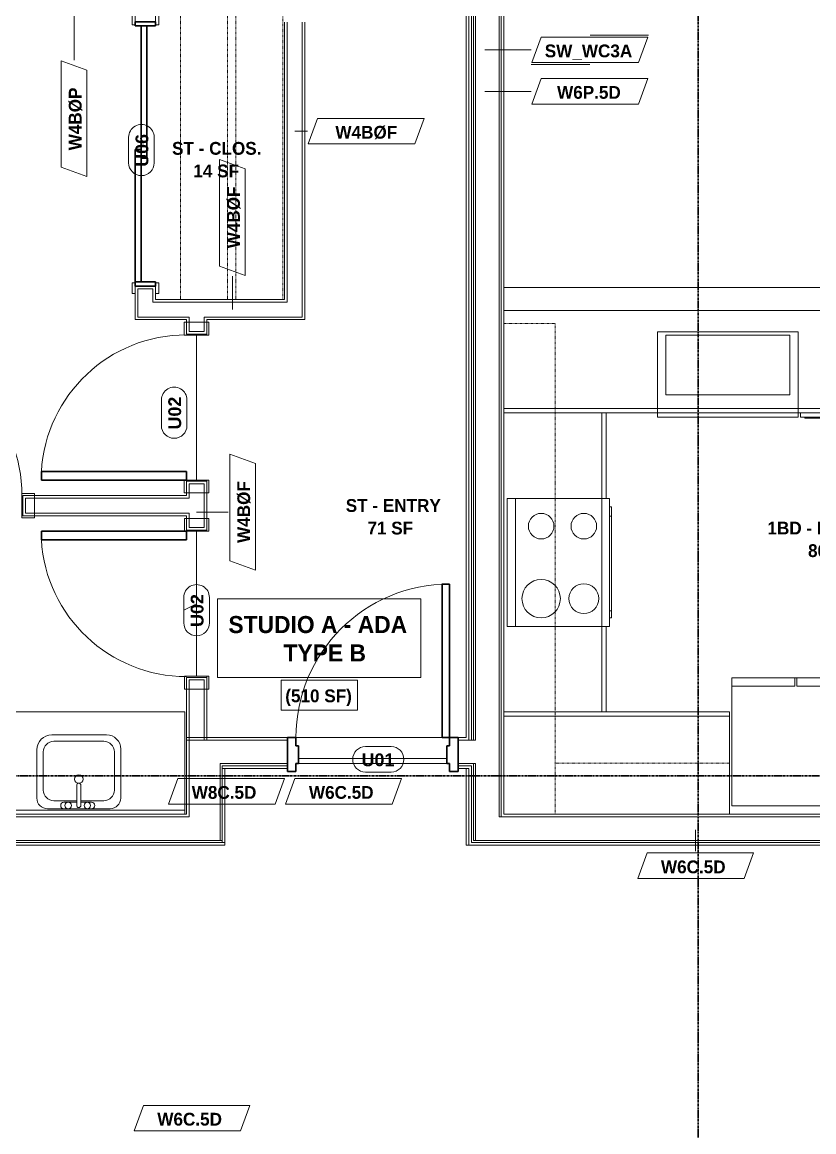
# Model space of a CAD drawing. Header units: inches. Extents: x -4058 to -1781, y 9814 to 12264.
# Drawn here: x -3312.8 to -3127.2, y 10383.7 to 10643.9 of the extents above; entities that cross this region are included whole.
import ezdxf

# ---------------------------------------------------------------- set-up
doc = ezdxf.new("R2010")
doc.units = ezdxf.units.IN
doc.header["$MEASUREMENT"] = 0
doc.linetypes.add('Dash', pattern=[0.25, 0.125, -0.125])
doc.linetypes.add('Grid Line 1_2_', pattern=[0.875, 0.5, -0.125, 0.125, -0.125])
for name, color, linetype, lineweight in [('0-1', 7, 'Continuous', 5), ('0-3', 8, 'Continuous', 9), ('A-AREA-IDEN', 2, 'Continuous', 9), ('A-DOOR-1', 7, 'Continuous', 9), ('A-DOOR-2', 10, 'Continuous', 30), ('A-DOOR-3', 31, 'Continuous', 9), ('A-DOOR-4', 31, 'Continuous', 30), ('A-DOOR-FRAM-2', 10, 'Continuous', 30), ('A-DOOR-FRAM-3', 31, 'Continuous', 30), ('A-DOOR-IDEN', 31, 'Continuous', 9), ('A-FLOR-1', 7, 'Continuous', 9), ('A-FLOR-2', 192, 'Continuous', 9), ('A-WALL', 113, 'Continuous', 18), ('A-WALL-2', 250, 'Continuous', 18), ('A-WALL-3', 113, 'Continuous', 9), ('A-WALL-IDEN', 211, 'Continuous', 9), ('I-WALL-1', 7, 'Continuous', 9), ('P-SANR-FIXT', 6, 'Continuous', 9), ('Q-CASE', 31, 'Continuous', 9), ('Q-CASE-HDLN', 31, 'Dash', 9), ('Q-SPCQ', 91, 'Continuous', 9), ('S-GRID-1', 1, 'Grid Line 1_2_', 30)]:
    doc.layers.add(name, color=color, linetype=linetype, lineweight=lineweight)
doc.styles.add('Arial_B', font='arialbd.ttf', dxfattribs={"height": 3})
doc.styles.add('Century Gothic_B', font='GOTHICB.TTF', dxfattribs={"height": 3})
doc.styles.add('Century Gothic_B_1', font='GOTHICB.TTF', dxfattribs={"height": 4})

# ---------------------------------------------------------------- blocks, each defined once
blk = doc.blocks.new('CTR - 1st Phase - Shell_rvt-1-UNITS PLANS - 3RD FLOOR')
at = {"layer": 'A-FLOR-1'}
for p, q in [((-3248.01, 10471.24), (-3213.26, 10471.24)), ((-3212.64, 10470.04), (-3248.64, 10470.04))]:
    blk.add_line(p, q, dxfattribs=at)
blk = doc.blocks.new('HOLLOW METAL - UNIT DOOR-2191978-UNITS PLANS - 3RD FLOOR')
at = {"layer": 'A-DOOR-1'}
blk.add_arc((18, 3.875), 36, 90, 180, dxfattribs=at)
at = {"layer": 'A-DOOR-2'}
for p, q in [((18, 39.875), (16.25, 39.875)), ((16.25, 39.875), (16.25, 3.875)), ((18, 3.875), (18, 39.875)), ((16.25, 3.875), (18, 3.875))]:
    blk.add_line(p, q, dxfattribs=at)
at = {"layer": 'A-DOOR-FRAM-2'}
for p, q in [((-18, 3.875), (-20, 3.875)), ((-20, 3.875), (-20, -4.125)), ((-18, 1.9375), (-18, 3.875)), ((18, 3.875), (18, 1.9375)), ((20, 3.875), (18, 3.875)), ((20, -4.125), (20, 3.875)), ((-17.375, 1.9375), (-18, 1.9375)), ((-17.375, -2.1875), (-17.375, 1.9375)), ((18, 1.9375), (17.375, 1.9375)), ((17.375, 1.9375), (17.375, -2.1875)), ((-18, -4.125), (-18, -2.1875)), ((-18, -2.1875), (-17.375, -2.1875)), ((17.375, -2.1875), (18, -2.1875)), ((18, -2.1875), (18, -4.125)), ((-20, -4.125), (-18, -4.125)), ((18, -4.125), (20, -4.125))]:
    blk.add_line(p, q, dxfattribs=at)
blk = doc.blocks.new('CTR - 1st Phase - Common Walls_rvt-1-UNITS PLANS - 3RD FLOOR')
at = {"layer": 'A-WALL-2'}
for p, q in [((-3208.14, 10843.14), (-3208.14, 10475.54)), ((-3207.51, 10843.14), (-3207.51, 10475.54)), ((-3207.01, 10843.14), (-3207.01, 10475.54)), ((-3206.51, 10843.14), (-3206.51, 10475.54)), ((-3201.01, 10843.14), (-3201.01, 10457.54)), ((-3200.51, 10843.14), (-3200.51, 10457.54)), ((-3273.67, 10475.54), (-3266.42, 10475.54)), ((-3273.67, 10457.54), (-3273.67, 10475.54)), ((-3266.42, 10475.54), (-3265.3, 10475.54)), ((-3250.64, 10475.54), (-3265.3, 10475.54)), ((-3208.76, 10475.54), (-3210.64, 10475.54)), ((-3208.76, 10475.54), (-3208.14, 10475.54)), ((-3208.14, 10475.54), (-3207.51, 10475.54)), ((-3207.51, 10475.54), (-3207.01, 10475.54)), ((-3207.01, 10475.54), (-3206.51, 10475.54)), ((-3266.42, 10470.04), (-3265.92, 10470.04)), ((-3266.42, 10452.04), (-3266.42, 10470.04)), ((-3265.92, 10470.04), (-3265.3, 10470.04)), ((-3265.92, 10468.91), (-3265.92, 10469.54)), ((-3265.92, 10469.54), (-3265.3, 10469.54)), ((-3265.92, 10468.91), (-3265.92, 10469.54)), ((-3265.92, 10468.91), (-3265.3, 10468.91)), ((-3265.92, 10452.04), (-3265.92, 10468.91)), ((-3250.64, 10470.04), (-3265.3, 10470.04)), ((-3250.64, 10469.54), (-3265.3, 10469.54)), ((-3208.76, 10470.04), (-3210.64, 10470.04)), ((-3208.76, 10469.54), (-3210.64, 10469.54)), ((-3208.76, 10470.04), (-3207.51, 10470.04)), ((-3208.76, 10469.54), (-3208.14, 10469.54)), ((-3208.76, 10468.91), (-3208.14, 10468.91)), ((-3208.14, 10469.54), (-3207.51, 10469.54)), ((-3208.14, 10468.91), (-3208.14, 10450.91)), ((-3207.51, 10470.04), (-3207.01, 10470.04)), ((-3207.51, 10469.54), (-3207.51, 10451.54)), ((-3207.01, 10470.04), (-3207.01, 10452.04)), ((-3207.01, 10470.04), (-3206.51, 10470.04)), ((-3206.51, 10470.04), (-3206.51, 10452.04)), ((-3274.3, 10457.54), (-3403.05, 10457.54)), ((-3273.67, 10457.54), (-3274.3, 10457.54)), ((-3200.51, 10457.54), (-3201.01, 10457.54)), ((-3199.89, 10457.54), (-3200.51, 10457.54)), ((-3110.24, 10457.54), (-3199.89, 10457.54)), ((-3274.3, 10452.04), (-3403.05, 10452.04)), ((-3274.3, 10451.54), (-3403.05, 10451.54)), ((-3273.67, 10452.04), (-3274.3, 10452.04)), ((-3265.92, 10451.54), (-3274.3, 10451.54)), ((-3266.42, 10452.04), (-3273.67, 10452.04)), ((-3265.92, 10452.04), (-3266.42, 10452.04)), ((-3265.92, 10452.04), (-3265.92, 10451.54)), ((-3265.92, 10451.54), (-3265.92, 10452.04)), ((-3265.3, 10451.54), (-3265.92, 10451.54)), ((-3207.01, 10451.54), (-3207.51, 10451.54)), ((-3206.51, 10452.04), (-3207.01, 10452.04)), ((-3199.89, 10451.54), (-3207.01, 10451.54)), ((-3201.01, 10452.04), (-3206.51, 10452.04)), ((-3199.89, 10452.04), (-3201.01, 10452.04)), ((-3110.24, 10452.04), (-3199.89, 10452.04)), ((-3110.24, 10451.54), (-3199.89, 10451.54))]:
    blk.add_line(p, q, dxfattribs=at)
at = {"layer": 'I-WALL-1'}
for p, q in [((-3208.76, 10843.14), (-3208.76, 10476.16)), ((-3199.89, 10458.16), (-3199.89, 10843.14)), ((-3274.3, 10476.16), (-3274.3, 10458.16)), ((-3273.67, 10476.16), (-3274.3, 10476.16)), ((-3265.3, 10476.16), (-3273.67, 10476.16)), ((-3250.64, 10476.16), (-3265.3, 10476.16)), ((-3208.76, 10476.16), (-3210.64, 10476.16)), ((-3265.3, 10468.91), (-3250.64, 10468.91)), ((-3265.3, 10451.54), (-3265.3, 10468.91)), ((-3210.64, 10468.91), (-3208.76, 10468.91)), ((-3208.76, 10468.91), (-3208.76, 10450.91)), ((-3274.3, 10458.16), (-3274.67, 10458.16)), ((-3110.24, 10458.16), (-3199.89, 10458.16)), ((-3403.05, 10450.91), (-3274.3, 10450.91)), ((-3274.3, 10450.91), (-3265.3, 10450.91)), ((-3265.3, 10450.91), (-3265.3, 10451.54)), ((-3208.76, 10450.91), (-3207.51, 10450.91)), ((-3207.51, 10450.91), (-3199.89, 10450.91)), ((-3199.89, 10450.91), (-3110.24, 10450.91))]:
    blk.add_line(p, q, dxfattribs=at)
at = {"layer": '0-3'}
blk.add_blockref('HOLLOW METAL - UNIT DOOR-2191978-UNITS PLANS - 3RD FLOOR', (-3230.64, 10472.29), dxfattribs=at)
blk = doc.blocks.new('CTR - 1st Phase - Structure_rvt-1-UNITS PLANS - 3RD FLOOR')
at = {"layer": 'S-GRID-1'}
for p, q in [((-3154.32, 9814.03), (-3154.32, 12247.5)), ((-1781.27, 10467.19), (-4041.78, 10467.19))]:
    blk.add_line(p, q, dxfattribs=at)
blk = doc.blocks.new('SLIDING - FLUSH - SLIDING - FLUSH - 5-0 x 6-8-3934327-UNITS PLANS - 3RD FLOOR')
at = {"layer": 'A-DOOR-3'}
for p, q in [((-30.25, 3), (-32.75, 3)), ((-32.75, 3), (-32.75, 2.25)), ((-30.25, 2.25), (-30.25, 3)), ((30.25, 3), (30.25, 2.25)), ((32.75, 3), (30.25, 3)), ((32.75, 2.25), (32.75, 3)), ((-32.75, 2.25), (-30.25, 2.25)), ((30.25, 2.25), (32.75, 2.25)), ((-30.25, -2.5), (-32.75, -2.5)), ((-32.75, -2.5), (-32.75, -3.25)), ((-30.25, -3.25), (-30.25, -2.5)), ((32.75, -2.5), (30.25, -2.5)), ((30.25, -2.5), (30.25, -3.25)), ((32.75, -3.25), (32.75, -2.5)), ((-32.75, -3.25), (-30.25, -3.25)), ((30.25, -3.25), (32.75, -3.25))]:
    blk.add_line(p, q, dxfattribs=at)
at = {"layer": 'A-DOOR-4'}
for p, q in [((1, 2.25), (-30, 2.25)), ((-30, 2.25), (-30, 0.87)), ((-30, 0.87), (1, 0.87)), ((30, 0.87), (-1, 0.87)), ((-1, 0.87), (-1, -0.5)), ((1, 0.87), (1, 2.25)), ((30, -0.5), (30, 0.87)), ((-1, -0.5), (30, -0.5))]:
    blk.add_line(p, q, dxfattribs=at)
at = {"layer": 'A-DOOR-FRAM-3'}
for p, q in [((-30, 2.25), (-31, 2.25)), ((-31, 2.25), (-31, -2.5)), ((-30, -2.5), (-30, 2.25)), ((31, 2.25), (30, 2.25)), ((30, 2.25), (30, -2.5)), ((31, -2.5), (31, 2.25)), ((-31, -2.5), (-30, -2.5)), ((30, -2.5), (31, -2.5))]:
    blk.add_line(p, q, dxfattribs=at)
blk = doc.blocks.new('SWING - SINGLE - FLUSH - SWING - FLUSH - 2-10 x 6-8 - PRIVACY-4346068-UNITS PLANS - 3RD FLOOR')
at = {"layer": 'A-DOOR-3'}
for p, q in [((-20, 2.37), (-20, 2.87)), ((-20, 2.87), (-17, 2.87)), ((-17, 2.87), (-17, 2.37)), ((17, 2.37), (17, 2.87)), ((17, 2.87), (20, 2.87)), ((20, 2.87), (20, 2.37)), ((-20, 2.37), (-17, 2.37)), ((-20, -2.88), (-20, 2.37)), ((-17, 2.37), (-20, 2.37)), ((-17, 2.37), (-17, -2.88)), ((17, 2.37), (20, 2.37)), ((17, -2.88), (17, 2.37)), ((20, 2.37), (17, 2.37)), ((20, 2.37), (20, -2.88)), ((-17, -2.88), (-20, -2.88)), ((20, -2.88), (17, -2.88))]:
    blk.add_line(p, q, dxfattribs=at)
blk.add_arc((17, -2.38), 34.07, 180, 266.6343, dxfattribs=at)
at = {"layer": 'A-DOOR-4'}
for p, q in [((15, -2.38), (15, -36.38)), ((17, -2.38), (15, -2.38)), ((17, -2.38), (17, -36.38)), ((17, -36.38), (15, -36.38))]:
    blk.add_line(p, q, dxfattribs=at)
blk = doc.blocks.new('OD_CW_Closet - OD_CW_Closet-3786619-UNITS PLANS - 3RD FLOOR')
at = {"layer": 'Q-CASE-HDLN'}
for p, q in [((68.99, 24), (0.74, 24)), ((0.74, 24), (0.74, 0)), ((68.99, 0), (68.99, 24)), ((0.74, 13), (68.99, 13)), ((0.74, 11), (68.99, 11)), ((0.74, 0), (68.99, 0))]:
    blk.add_line(p, q, dxfattribs=at)
blk = doc.blocks.new('SWING - SINGLE - FLUSH - SWING - FLUSH - 2-10 x 6-8 - PRIVACY-4346070-UNITS PLANS - 3RD FLOOR')
at = {"layer": 'A-DOOR-3'}
for p, q in [((-20, 2.37), (-20, 2.87)), ((-20, 2.87), (-17, 2.87)), ((-17, 2.87), (-17, 2.37)), ((17, 2.37), (17, 2.87)), ((17, 2.87), (20, 2.87)), ((20, 2.87), (20, 2.37)), ((-20, 2.37), (-17, 2.37)), ((-20, -2.88), (-20, 2.37)), ((-17, 2.37), (-20, 2.37)), ((-17, 2.37), (-17, -2.88)), ((17, 2.37), (20, 2.37)), ((17, -2.88), (17, 2.37)), ((20, 2.37), (17, 2.37)), ((20, 2.37), (20, -2.88)), ((-17, -2.88), (-20, -2.88)), ((20, -2.88), (17, -2.88))]:
    blk.add_line(p, q, dxfattribs=at)
blk.add_arc((17, -2.38), 34.07, 180, 266.6343, dxfattribs=at)
at = {"layer": 'A-DOOR-4'}
for p, q in [((15, -2.38), (15, -36.38)), ((17, -2.38), (15, -2.38)), ((17, -2.38), (17, -36.38)), ((17, -36.38), (15, -36.38))]:
    blk.add_line(p, q, dxfattribs=at)
blk = doc.blocks.new('M_Sink Vanity-Square - 500 x 440mm-1372835-UNITS PLANS - 3RD FLOOR')
at = {"layer": 'P-SANR-FIXT'}
for p, q in [((-5.72, 10.23), (7.14, 10.23)), ((-5.22, 8.73), (6.46, 8.73)), ((-9.22, -4.59), (-9.22, 6.73)), ((-7.72, -2.72), (-7.72, 6.23)), ((8.96, 6.23), (8.96, -2.72)), ((10.46, 6.91), (10.46, -4.59)), ((0.12, -6.33), (0.12, -1.59)), ((1.12, -6.33), (1.12, -1.59)), ((7.96, -7.09), (-6.72, -7.09)), ((0.12, -5.22), (-5.22, -5.22)), ((-2.88, -5.59), (0.12, -5.59)), ((3.62, -7.09), (-2.88, -7.09)), ((6.46, -5.22), (1.12, -5.22)), ((1.12, -5.59), (3.62, -5.59))]:
    blk.add_line(p, q, dxfattribs=at)
for centre, radius, start, end in [((-5.72, 6.73), 3.5, 90, 180), ((-5.22, 6.23), 2.5, 90, 180), ((6.46, 6.23), 2.5, 360, 90), ((7.14, 6.91), 3.32, 360, 90), ((0.62, -0.13), 1, 360, 180), ((0.62, -0.13), 1, 180, 0), ((0.62, -1.59), 0.5, 360, 180), ((-6.72, -4.59), 2.5, 180, 270), ((-5.22, -2.72), 2.5, 180, 270), ((6.46, -2.72), 2.5, 270, 360), ((7.96, -4.59), 2.5, 270, 0), ((-2.88, -6.34), 0.75, 90, 270), ((-1.88, -6.34), 0.75, 360, 180), ((-1.88, -6.34), 0.75, 180, 0), ((0.62, -6.33), 0.5, 180, 0), ((2.62, -6.34), 0.75, 0, 180), ((2.62, -6.34), 0.75, 180, 0), ((3.62, -6.34), 0.75, 270, 90)]:
    blk.add_arc(centre, radius, start, end, dxfattribs=at)
blk = doc.blocks.new('Bath Vanity - Bath Vanity 48_-3150017-UNITS PLANS - 3RD FLOOR')
at = {"layer": 'Q-CASE'}
for p, q in [((24.74, 24), (-23.26, 24)), ((-23.26, 24), (-23.26, 1)), ((24.74, 1), (24.74, 24))]:
    blk.add_line(p, q, dxfattribs=at)
blk = doc.blocks.new('BATHROOM MIRROR - BATHROOM MIRROR 48_-3123886-UNITS PLANS - 3RD FLOOR')
at = {"layer": 'Q-CASE'}
for p, q in [((-23.26, -23), (24.74, -23)), ((-23.26, -23), (-23.26, -24)), ((24.74, -24), (24.74, -23)), ((24.74, -24), (-23.26, -24))]:
    blk.add_line(p, q, dxfattribs=at)
blk = doc.blocks.new('SWING - SINGLE - FLUSH - SWING - FLUSH - 2-10 x 6-8 - PRIVACY-4346067-UNITS PLANS - 3RD FLOOR')
at = {"layer": 'A-DOOR-3'}
for p, q in [((-17, 2.87), (-20, 2.87)), ((-20, 2.87), (-20, -2.38)), ((-17, -2.38), (-17, 2.87)), ((20, 2.87), (17, 2.87)), ((17, 2.87), (17, -2.38)), ((20, -2.38), (20, 2.87)), ((-20, -2.38), (-17, -2.38)), ((-17, -2.38), (-20, -2.38)), ((-20, -2.38), (-20, -2.88)), ((-17, -2.88), (-17, -2.38)), ((17, -2.38), (20, -2.38)), ((20, -2.38), (17, -2.38)), ((17, -2.38), (17, -2.88)), ((20, -2.88), (20, -2.38)), ((-20, -2.88), (-17, -2.88)), ((17, -2.88), (20, -2.88))]:
    blk.add_line(p, q, dxfattribs=at)
blk.add_arc((17, 2.37), 34.07, 93.3657, 180, dxfattribs=at)
at = {"layer": 'A-DOOR-4'}
for p, q in [((15, 2.37), (15, 36.38)), ((17, 36.38), (15, 36.38)), ((17, 2.37), (17, 36.38)), ((17, 2.37), (15, 2.37))]:
    blk.add_line(p, q, dxfattribs=at)
blk = doc.blocks.new('OD_CW_Upper Cabinet - OD_CW_Upper Cabinet-4366989-UNITS PLANS - 3RD FLOOR')
at = {"layer": 'Q-CASE-HDLN'}
for p, q in [((0.74, -24), (0.74, -12)), ((0.74, -12), (115.86, -12)), ((115.86, -12), (115.86, -24)), ((115.86, -24), (0.74, -24))]:
    blk.add_line(p, q, dxfattribs=at)
blk = doc.blocks.new('OD_CW_Base Cabinet - OD_CW_Base Cabinet-V10-UNITS PLANS - 3RD FLOOR')
at = {"layer": 'Q-CASE'}
for p, q in [((0.74, 0), (20.8, 0)), ((0.74, 0), (20.8, 0)), ((20.8, -1), (0.74, -1)), ((0.74, -1), (20.8, -1)), ((50.8, 0), (70.86, 0)), ((50.8, 0), (70.86, 0)), ((70.86, -1), (50.8, -1)), ((50.8, -1), (70.86, -1)), ((70.86, 0), (70.86, -24)), ((70.86, 0), (70.86, -1)), ((70.86, -1), (70.86, -24))]:
    blk.add_line(p, q, dxfattribs=at)
blk = doc.blocks.new('OD_CW_Base Cabinet - OD_CW_Base Cabinet-V11-UNITS PLANS - 3RD FLOOR')
at = {"layer": 'Q-CASE'}
for p, q in [((0.74, 0), (107.93, 0)), ((0.74, -24), (0.74, 0)), ((107.93, -24), (0.74, -24))]:
    blk.add_line(p, q, dxfattribs=at)
blk = doc.blocks.new('OD_CW_Upper Cabinet - OD_CW_Upper Cabinet-4366990-UNITS PLANS - 3RD FLOOR')
at = {"layer": 'Q-CASE-HDLN'}
for p, q in [((0.74, -24), (0.74, -12)), ((0.74, -12), (41.64, -12)), ((41.64, -12), (41.64, -24)), ((41.64, -24), (0.74, -24))]:
    blk.add_line(p, q, dxfattribs=at)
blk = doc.blocks.new('OD_CW_Base Cabinet - OD_CW_Base Cabinet-V27-UNITS PLANS - 3RD FLOOR')
at = {"layer": 'Q-CASE'}
for p, q in [((0.74, 0), (53.64, 0)), ((0.74, 0), (53.64, 0)), ((53.64, -1), (0.74, -1)), ((0.74, -1), (53.64, -1)), ((53.64, 0), (53.64, -24)), ((53.64, 0), (53.64, -1)), ((53.64, -1), (53.64, -24))]:
    blk.add_line(p, q, dxfattribs=at)
blk = doc.blocks.new('Refrigerator_-_Side-by-Side_6047 - 36_ X 30_-1372843-UNITS PLANS - 3RD FLOOR')
at = {"layer": 'Q-SPCQ'}
for p, q in [((-17.88, 15.58), (17.87, 15.58)), ((-17.88, -14.42), (-17.88, 15.58)), ((-17.88, 15.58), (-3.13, 15.58)), ((-17.88, 15.58), (-17.88, 13.58)), ((-3.13, 13.58), (-17.88, 13.58)), ((-3.13, 13.58), (-3.13, 15.58)), ((-2.63, 15.58), (17.87, 15.58)), ((-2.63, 15.58), (-2.63, 13.58)), ((17.87, 13.58), (-2.63, 13.58)), ((17.87, 15.58), (17.87, -14.42)), ((17.87, 13.58), (17.87, 15.58)), ((17.87, -14.42), (-17.88, -14.42))]:
    blk.add_line(p, q, dxfattribs=at)
blk = doc.blocks.new('Dishwasher_15404 - 34_ counter-547918-UNITS PLANS - 3RD FLOOR')
at = {"layer": 'Q-SPCQ'}
for p, q in [((23.68, 24), (22.88, 24)), ((23.87, 22.93), (23.87, 23.8)), ((23.87, 0.2), (23.87, 22.93)), ((23.87, 22.91), (24.12, 22.91)), ((24.12, 22.91), (24.12, 1.09)), ((24.37, 20.28), (24.12, 20.28)), ((24.12, 19.69), (24.37, 19.69)), ((24.37, 19.1), (24.12, 19.1)), ((24.12, 18.51), (24.37, 18.51)), ((24.37, 19.1), (24.37, 18.51)), ((24.37, 20.28), (24.37, 19.69)), ((24.37, 17.92), (24.12, 17.92)), ((24.12, 17.33), (24.37, 17.33)), ((24.37, 16.74), (24.12, 16.74)), ((24.12, 16.15), (24.37, 16.15)), ((24.37, 17.92), (24.37, 17.33)), ((24.37, 16.74), (24.37, 16.15)), ((24.37, 6.79), (24.12, 6.79)), ((24.37, 6.79), (24.37, 5.81)), ((24.37, 5.81), (24.37, 4.82)), ((24.12, 4.82), (24.37, 4.82)), ((23.87, 1.09), (24.12, 1.09)), ((22.88, 0), (23.68, 0))]:
    blk.add_line(p, q, dxfattribs=at)
for centre, radius, start, end in [((22.8, 22.93), 1.07, 360, 86.115), ((23.68, 23.8), 0.197, 0, 90), ((23.68, 0.2), 0.197, 270, 360), ((23.68, 0.2), 0.197, 285, 345)]:
    blk.add_arc(centre, radius, start, end, dxfattribs=at)
blk = doc.blocks.new('Range - 24_ x 30_-2320547-UNITS PLANS - 3RD FLOOR')
at = {"layer": 'Q-SPCQ'}
for p, q in [((0, 22), (0, 24)), ((0, 24), (30, 24)), ((30, 24), (30, 22)), ((0, 1.75), (0, 22)), ((0, 22), (30, 22)), ((30, 22), (30, 1.75)), ((30, 1.75), (0, 1.75)), ((0, 1.75), (30, 1.75)), ((0, 1.75), (0, 0)), ((30, 0), (30, 1.75)), ((30, 0), (0, 0)), ((2, 0), (2, -0.5)), ((3.61, -0.5), (2, -0.5)), ((3.61, 0), (3.61, -0.5)), ((25.87, -0.5), (3.61, -0.5)), ((25.87, -0.5), (25.87, 0)), ((28, -0.5), (25.87, -0.5)), ((28, -0.5), (28, 0))]:
    blk.add_line(p, q, dxfattribs=at)
for centre, radius, start, end in [((6.5, 16), 4.5, 0, 180), ((23.5, 16), 3, 0, 180), ((6.5, 16), 4.5, 180, 360), ((23.5, 16), 3, 180, 360), ((6.5, 6), 3.5, 0, 180), ((23.5, 6), 3, 0, 180), ((6.5, 6), 3.5, 180, 360), ((23.5, 6), 3, 180, 360)]:
    blk.add_arc(centre, radius, start, end, dxfattribs=at)
blk = doc.blocks.new('Stainless Steel Farmhous Kitchen Sink - Stainless Steel Farmhous Kitchen Sink-2443921-UNITS PLANS - 3RD FLOOR')
at = {"layer": 'P-SANR-FIXT'}
for p, q in [((0, -2.25), (-33, -2.25)), ((-33, -2.25), (-33, -22.2)), ((0, -22.2), (0, -2.25)), ((-31, -16.96), (-31, -3)), ((-31, -3), (-2, -3)), ((-2, -3), (-2, -16.96)), ((-2, -16.96), (-31, -16.96)), ((-33, -22.2), (0, -22.2))]:
    blk.add_line(p, q, dxfattribs=at)
blk = doc.blocks.new('Wall Tag - Shear Wall-3956451-UNITS PLANS - 3RD FLOOR')
at = {"layer": 'A-WALL-IDEN'}
for p, q in [((-0.3561, 0.0937), (-0.4244, -0.0937)), ((0.4244, 0.0937), (-0.3561, 0.0937)), ((0.4291, 0.1068), (0.0033, 0.1068)), ((0.3561, -0.0937), (0.4244, 0.0937)), ((0, -0.1068), (-0.4291, -0.1068)), ((-0.4244, -0.0937), (0.3561, -0.0937))]:
    blk.add_line(p, q, dxfattribs=at)
blk = doc.blocks.new('Wall Tag - Arch Wall-3956453-UNITS PLANS - 3RD FLOOR')
at = {"layer": 'A-WALL-IDEN'}
for p, q in [((-0.3561, 0.0937), (-0.4244, -0.0937)), ((0.4244, 0.0937), (-0.3561, 0.0937)), ((0.3561, -0.0937), (0.4244, 0.0937)), ((-0.4244, -0.0937), (0.3561, -0.0937))]:
    blk.add_line(p, q, dxfattribs=at)
blk = doc.blocks.new('Door Tag - Type Mark-2601225-UNITS PLANS - 3RD FLOOR')
at = {"layer": 'A-DOOR-IDEN'}
for p, q in [((0.09375, 0.09375), (-0.09375, 0.09375)), ((-0.09375, -0.09375), (0.09375, -0.09375))]:
    blk.add_line(p, q, dxfattribs=at)
for centre, start, end in [((-0.09375, 0), 90, 270), ((0.09375, 0), 270, 90)]:
    blk.add_arc(centre, 0.09375, start, end, dxfattribs=at)

msp = doc.modelspace()

# ---------------------------------------------------------------- linework, layer by layer
at = {"layer": 'A-AREA-IDEN', "flags": 128}
for points in [[(-3267.02, 10508.72), (-3219.32, 10508.72), (-3219.32, 10490.27), (-3267.02, 10490.27)], [(-3252.13, 10489.6), (-3234.21, 10489.6), (-3234.21, 10482.6), (-3252.13, 10482.6)]]:
    msp.add_lwpolyline(points, close=True, dxfattribs=at)
at = {"layer": 'A-DOOR-IDEN'}
msp.add_line((-3271.92, 10507.53), (-3274.92, 10506.03), dxfattribs=at)
at = {"layer": 'A-FLOR-2'}
for p, q in [((-3271.92, 10536.53), (-3271.92, 10570.53)), ((-3271.92, 10490.53), (-3271.92, 10524.53)), ((-3248.64, 10476.16), (-3214.39, 10476.16))]:
    msp.add_line(p, q, dxfattribs=at)
at = {"layer": 'A-WALL'}
for p, q in [((-3250.67, 10578.28), (-3250.67, 10643.91)), ((-3247.17, 10574.78), (-3247.17, 10643.91)), ((-3282.17, 10581.41), (-3285.67, 10581.41)), ((-3285.67, 10581.41), (-3285.67, 10574.78)), ((-3282.17, 10578.28), (-3282.17, 10581.41)), ((-3250.67, 10578.28), (-3282.17, 10578.28)), ((-3273.67, 10574.78), (-3285.67, 10574.78)), ((-3273.67, 10574.78), (-3273.67, 10571.41)), ((-3270.17, 10571.41), (-3270.17, 10574.78)), ((-3247.17, 10574.78), (-3270.17, 10574.78)), ((-3273.67, 10571.41), (-3270.17, 10571.41)), ((-3273.67, 10535.66), (-3273.67, 10532.28)), ((-3270.17, 10535.66), (-3273.67, 10535.66)), ((-3270.17, 10525.41), (-3270.17, 10535.66)), ((-3312.05, 10532.28), (-3312.05, 10528.78)), ((-3273.67, 10532.28), (-3312.05, 10532.28)), ((-3312.05, 10528.78), (-3273.67, 10528.78)), ((-3273.67, 10528.78), (-3273.67, 10525.41)), ((-3273.67, 10525.41), (-3270.17, 10525.41)), ((-3273.67, 10489.66), (-3273.67, 10475.54)), ((-3270.17, 10489.66), (-3273.67, 10489.66)), ((-3270.17, 10475.54), (-3270.17, 10489.66))]:
    msp.add_line(p, q, dxfattribs=at)
at = {"layer": 'A-WALL-3'}
for p, q in [((-3251.3, 10643.91), (-3251.3, 10578.91)), ((-3246.55, 10574.16), (-3246.55, 10643.91)), ((-3281.55, 10582.03), (-3286.3, 10582.03)), ((-3286.3, 10582.03), (-3286.3, 10574.16)), ((-3281.55, 10578.91), (-3281.55, 10582.03)), ((-3199.89, 10581.66), (-3092.7, 10581.66)), ((-3251.3, 10578.91), (-3281.55, 10578.91)), ((-3092.7, 10576.29), (-3199.89, 10576.29)), ((-3286.3, 10574.16), (-3274.3, 10574.16)), ((-3274.3, 10574.16), (-3274.3, 10570.78)), ((-3269.55, 10570.78), (-3269.55, 10574.16)), ((-3269.55, 10574.16), (-3246.55, 10574.16)), ((-3274.3, 10570.78), (-3269.55, 10570.78)), ((-3269.55, 10536.28), (-3274.3, 10536.28)), ((-3274.3, 10536.28), (-3274.3, 10532.91)), ((-3269.55, 10524.78), (-3269.55, 10536.28)), ((-3274.3, 10532.91), (-3312.67, 10532.91)), ((-3312.67, 10532.91), (-3312.67, 10528.16)), ((-3312.67, 10528.16), (-3274.3, 10528.16)), ((-3274.3, 10528.16), (-3274.3, 10524.78)), ((-3274.3, 10524.78), (-3269.55, 10524.78)), ((-3269.55, 10490.28), (-3274.3, 10490.28)), ((-3274.3, 10490.28), (-3274.3, 10475.54)), ((-3269.55, 10475.54), (-3269.55, 10490.28)), ((-3274.3, 10475.54), (-3269.55, 10475.54))]:
    msp.add_line(p, q, dxfattribs=at)
at = {"layer": 'A-WALL-IDEN'}
for p, q in [((-3300.64, 10649.53), (-3300.64, 10635.03)), ((-3204.32, 10637.43), (-3193.48, 10637.43)), ((-3204.32, 10627.7), (-3193.48, 10627.7)), ((-3248.92, 10618.35), (-3245.89, 10618.35)), ((-3263.53, 10576.53), (-3263.53, 10584.38)), ((-3271.92, 10529.01), (-3264.54, 10529.01)), ((-3154.94, 10454.54), (-3154.94, 10449.5))]:
    msp.add_line(p, q, dxfattribs=at)
at = {"layer": 'Q-CASE'}
for p, q in [((-3199.89, 10576.29), (-3092.7, 10576.29)), ((-3092.7, 10553.29), (-3199.89, 10553.29)), ((-3199.89, 10553.29), (-3092.7, 10553.29)), ((-3092.7, 10552.29), (-3199.89, 10552.29))]:
    msp.add_line(p, q, dxfattribs=at)

# ---------------------------------------------------------------- block references
at = {"layer": '0-1'}
for name in ['CTR - 1st Phase - Structure_rvt-1-UNITS PLANS - 3RD FLOOR', 'CTR - 1st Phase - Shell_rvt-1-UNITS PLANS - 3RD FLOOR', 'CTR - 1st Phase - Common Walls_rvt-1-UNITS PLANS - 3RD FLOOR']:
    msp.add_blockref(name, (0, 0), dxfattribs=at)
at = {"layer": 'A-DOOR-3'}
for name, p, rotation in [('SLIDING - FLUSH - SLIDING - FLUSH - 5-0 x 6-8-3934327-UNITS PLANS - 3RD FLOOR', (-3284.05, 10613.03), 90.00000000004533), ('SWING - SINGLE - FLUSH - SWING - FLUSH - 2-10 x 6-8 - PRIVACY-4346068-UNITS PLANS - 3RD FLOOR', (-3271.92, 10553.53), 270.0000000000333), ('SWING - SINGLE - FLUSH - SWING - FLUSH - 2-10 x 6-8 - PRIVACY-4346070-UNITS PLANS - 3RD FLOOR', (-3329.92, 10530.53), 180), ('SWING - SINGLE - FLUSH - SWING - FLUSH - 2-10 x 6-8 - PRIVACY-4346067-UNITS PLANS - 3RD FLOOR', (-3271.92, 10507.53), 90.00000000003335)]:
    msp.add_blockref(name, p, dxfattribs=dict(at, rotation=rotation))
at = {"layer": 'A-DOOR-IDEN', "xscale": 31.99999999999999, "yscale": 31.99999999999999, "zscale": 31.99999999999999, "rotation": 89.99999999999955}
for p in [(-3284.85, 10613.93), (-3277.17, 10552.33), (-3271.92, 10506.03)]:
    msp.add_blockref('Door Tag - Type Mark-2601225-UNITS PLANS - 3RD FLOOR', p, dxfattribs=at)
at = {"layer": 'A-DOOR-IDEN', "xscale": 31.99999999999999, "yscale": 31.99999999999999, "zscale": 31.99999999999999}
msp.add_blockref('Door Tag - Type Mark-2601225-UNITS PLANS - 3RD FLOOR', (-3229.32, 10471.05), dxfattribs=at)
at = {"layer": 'A-WALL-IDEN', "xscale": 31.99999999999999, "yscale": 31.99999999999999, "zscale": 31.99999999999999}
for name, p in [('Wall Tag - Shear Wall-3956451-UNITS PLANS - 3RD FLOOR', (-3179.75, 10637.43)), ('Wall Tag - Arch Wall-3956453-UNITS PLANS - 3RD FLOOR', (-3179.75, 10627.7)), ('Wall Tag - Arch Wall-3956453-UNITS PLANS - 3RD FLOOR', (-3232.16, 10618.35)), ('Wall Tag - Arch Wall-3956453-UNITS PLANS - 3RD FLOOR', (-3264.92, 10463.54)), ('Wall Tag - Arch Wall-3956453-UNITS PLANS - 3RD FLOOR', (-3237.46, 10463.54)), ('Wall Tag - Arch Wall-3956453-UNITS PLANS - 3RD FLOOR', (-3154.94, 10446.09)), ('Wall Tag - Arch Wall-3956453-UNITS PLANS - 3RD FLOOR', (-3272.99, 10386.91))]:
    msp.add_blockref(name, p, dxfattribs=at)
at = {"layer": 'A-WALL-IDEN', "xscale": 31.99999999999999, "yscale": 31.99999999999999, "zscale": 31.99999999999999, "rotation": 89.99999999999955}
for p in [(-3300.64, 10621.3), (-3263.53, 10598.11), (-3261.12, 10529.01)]:
    msp.add_blockref('Wall Tag - Arch Wall-3956453-UNITS PLANS - 3RD FLOOR', p, dxfattribs=at)
at = {"layer": 'P-SANR-FIXT'}
for name, p in [('Stainless Steel Farmhous Kitchen Sink - Stainless Steel Farmhous Kitchen Sink-2443921-UNITS PLANS - 3RD FLOOR', (-3130.89, 10573.52)), ('M_Sink Vanity-Square - 500 x 440mm-1372835-UNITS PLANS - 3RD FLOOR', (-3300.15, 10466.56))]:
    msp.add_blockref(name, p, dxfattribs=at)
at = {"layer": 'Q-CASE'}
for name, p, rotation in [('OD_CW_Closet - OD_CW_Closet-3786619-UNITS PLANS - 3RD FLOOR', (-3275.71, 10647.9), 270.000000000021), ('OD_CW_Base Cabinet - OD_CW_Base Cabinet-V11-UNITS PLANS - 3RD FLOOR', (-3091.96, 10552.29), 180), ('OD_CW_Upper Cabinet - OD_CW_Upper Cabinet-4366989-UNITS PLANS - 3RD FLOOR', (-3175.89, 10574.03), 270.0000000000037), ('OD_CW_Base Cabinet - OD_CW_Base Cabinet-V10-UNITS PLANS - 3RD FLOOR', (-3175.89, 10553.03), 269.9999999999994)]:
    msp.add_blockref(name, p, dxfattribs=dict(at, rotation=rotation))
for name, p in [('Bath Vanity - Bath Vanity 48_-3150017-UNITS PLANS - 3RD FLOOR', (-3299.41, 10458.16)), ('OD_CW_Base Cabinet - OD_CW_Base Cabinet-V27-UNITS PLANS - 3RD FLOOR', (-3200.62, 10482.16)), ('OD_CW_Upper Cabinet - OD_CW_Upper Cabinet-4366990-UNITS PLANS - 3RD FLOOR', (-3188.62, 10482.16)), ('BATHROOM MIRROR - BATHROOM MIRROR 48_-3123886-UNITS PLANS - 3RD FLOOR', (-3299.41, 10482.16))]:
    msp.add_blockref(name, p, dxfattribs=at)
at = {"layer": 'Q-SPCQ'}
for name, p, rotation in [('Dishwasher_15404 - 34_ counter-547918-UNITS PLANS - 3RD FLOOR', (-3130.39, 10575.16), 270.000000000001), ('Range - 24_ x 30_-2320547-UNITS PLANS - 3RD FLOOR', (-3175.14, 10502.23), 90.0000000000008)]:
    msp.add_blockref(name, p, dxfattribs=dict(at, rotation=rotation))
msp.add_blockref('Refrigerator_-_Side-by-Side_6047 - 36_ X 30_-1372843-UNITS PLANS - 3RD FLOOR', (-3128.55, 10474.59), dxfattribs=at)

# ---------------------------------------------------------------- texts
at = {"layer": 'A-AREA-IDEN', "attachment_point": 1}
for s, insert, char_height, width, style in [('ST - CLOS.', (-3277.67, 10615.83), 3, 24.543, 'Century Gothic_B'), ('14 SF', (-3272.67, 10610.53), 3, 12.423, 'Century Gothic_B'), ('ST - ENTRY', (-3236.95, 10532.08), 3, 24.745, 'Century Gothic_B'), ('71 SF', (-3231.87, 10526.78), 3, 12.423, 'Century Gothic_B'), ('1BD - KITCHEN', (-3138.1, 10526.78), 3, 35.451, 'Century Gothic_B'), ('86 SF', (-3128.59, 10521.49), 3, 12.423, 'Century Gothic_B'), ('STUDIO A - ADA', (-3264.46, 10504.66), 4, 51.51, 'Century Gothic_B_1'), ('TYPE B', (-3251.54, 10498), 4, 20.301, 'Century Gothic_B_1'), ('(510 SF)', (-3251.13, 10487.43), 3, 19.19, 'Century Gothic_B')]:
    msp.add_mtext(s, dxfattribs=dict(at, insert=insert, char_height=char_height, width=width, style=style))
at = {"layer": 'A-DOOR-IDEN', "char_height": 3, "width": 9.393, "attachment_point": 1, "rotation": 90, "style": 'Arial_B'}
for s, insert in [('U06', (-3286.23, 10610)), ('U02', (-3278.55, 10548.4)), ('U02', (-3273.3, 10502.1))]:
    msp.add_mtext(s, dxfattribs=dict(at, insert=insert))
at = {"layer": 'A-DOOR-IDEN', "insert": (-3233.25, 10472.43), "char_height": 3, "width": 9.393, "attachment_point": 1, "style": 'Arial_B'}
msp.add_mtext('U01', dxfattribs=at)
at = {"layer": 'A-WALL-IDEN', "char_height": 3, "attachment_point": 1, "style": 'Century Gothic_B'}
for s, insert, width in [('SW_WC3A', (-3190.3, 10638.68), 25.452), ('W6P.5D', (-3187.42, 10628.95), 18.483), ('W4BØF', (-3239.38, 10619.6), 17.372), ('W8C.5D', (-3273.06, 10464.79), 19.594), ('W6C.5D', (-3245.59, 10464.79), 19.594), ('W6C.5D', (-3163.07, 10447.33), 19.594), ('W6C.5D', (-3281.13, 10388.16), 19.594)]:
    msp.add_mtext(s, dxfattribs=dict(at, insert=insert, width=width))
at = {"layer": 'A-WALL-IDEN', "char_height": 3, "attachment_point": 1, "rotation": 90, "style": 'Century Gothic_B'}
for s, insert, width in [('W4BØP', (-3301.88, 10613.87), 17.877), ('W4BØF', (-3264.78, 10590.89), 17.372), ('W4BØF', (-3262.37, 10521.8), 17.372)]:
    msp.add_mtext(s, dxfattribs=dict(at, insert=insert, width=width))

doc.saveas('drawing.dxf')
